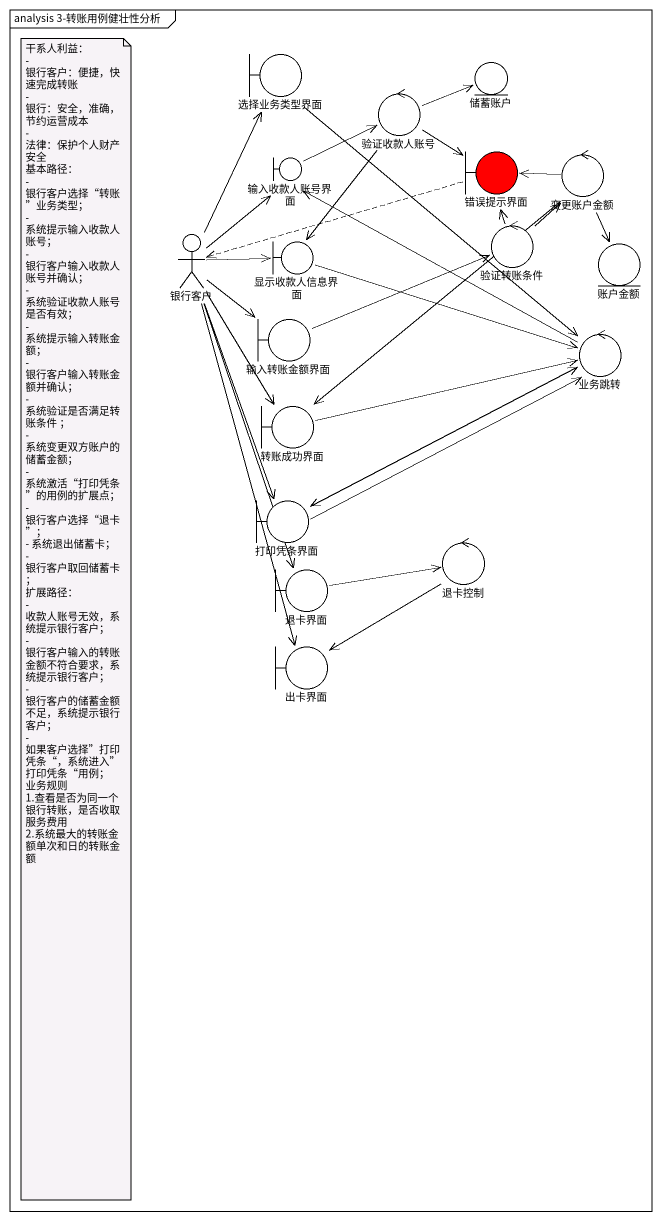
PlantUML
@startuml
mainframe analysis 3-转账用例健壮性分析
boundary 选择业务类型界面
entity 储蓄账户
control 验证收款人账号
boundary 错误提示界面 #FF0000
control 变更账户金额
boundary 输入收款人账号界面
actor 银行客户
boundary 显示收款人信息界面
control 验证转账条件
entity 账户金额
boundary 输入转账金额界面
control 业务跳转
boundary 转账成功界面
boundary 打印凭条界面
control 退卡控制
boundary 退卡界面
boundary 出卡界面
选择业务类型界面 --> 业务跳转
验证收款人账号 -right-> 储蓄账户
验证收款人账号 -right-> 错误提示界面
验证收款人账号 --> 显示收款人信息界面
错误提示界面 .left.> 银行客户
变更账户金额 -left-> 错误提示界面
变更账户金额 --> 账户金额
变更账户金额 --> 转账成功界面
输入收款人账号界面 -right-> 验证收款人账号
银行客户 -up-> 选择业务类型界面
银行客户 -up-> 输入收款人账号界面
银行客户 -right-> 显示收款人信息界面
银行客户 --> 输入转账金额界面
银行客户 --> 转账成功界面
银行客户 --> 打印凭条界面
银行客户 --> 退卡界面
银行客户 --> 出卡界面
显示收款人信息界面 -right-> 业务跳转
验证转账条件 -up-> 错误提示界面
验证转账条件 -up-> 变更账户金额
输入转账金额界面 -right-> 验证转账条件
业务跳转 -left-> 输入收款人账号界面
业务跳转 -left-> 打印凭条界面
转账成功界面 -right-> 业务跳转
打印凭条界面 -right-> 业务跳转
打印凭条界面 -right-> 业务跳转
退卡控制 --> 出卡界面
退卡界面 -right-> 退卡控制
note as N1
  干系人利益：
  - 银行客户：便捷，快速完成转账
  - 银行：安全，准确，节约运营成本
  - 法律：保护个人财产安全
  基本路径：
  - 银行客户选择“转账”业务类型；
  - 系统提示输入收款人账号；
  - 银行客户输入收款人账号并确认；
  - 系统验证收款人账号是否有效；
  - 系统提示输入转账金额；
  - 银行客户输入转账金额并确认；
  - 系统验证是否满足转账条件 ；
  - 系统变更双方账户的储蓄金额；
  - 系统激活“打印凭条”的用例的扩展点；
  - 银行客户选择“退卡”；
  - 系统退出储蓄卡；
  - 银行客户取回储蓄卡；
  扩展路径：
  - 收款人账号无效，系统提示银行客户；
  - 银行客户输入的转账金额不符合要求，系统提示银行客户；
  - 银行客户的储蓄金额不足，系统提示银行客户；
  - 如果客户选择”打印凭条“，系统进入”打印凭条“用例；
  业务规则
  1.查看是否为同一个银行转账，是否收取服务费用
  2.系统最大的转账金额单次和日的转账金额
end note
@enduml
